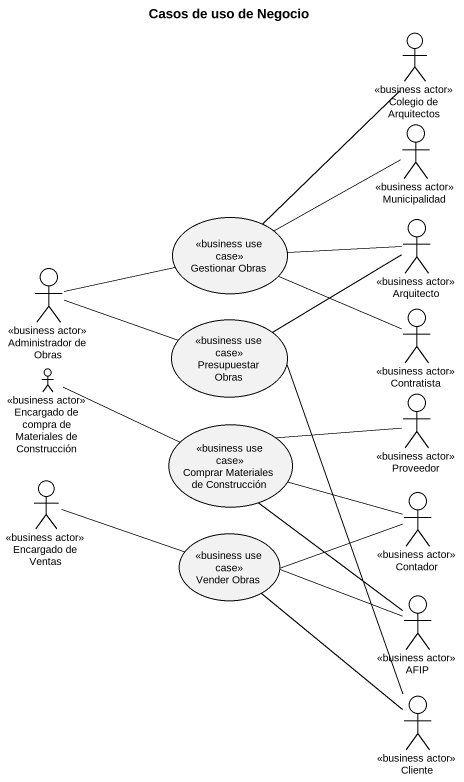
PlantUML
@startuml
title Casos de uso de Negocio
actor "Colegio de Arquitectos" as Colegio_de_Arquitectos <<business actor>>
actor Municipalidad <<business actor>>
usecase "Gestionar Obras" as Gestionar_Obras <<business use case>>
actor Arquitecto <<business actor>>
actor "Administrador de Obras" as Administrador_de_Obras <<business actor>>
usecase "Presupuestar Obras" as Presupuestar_Obras <<business use case>>
actor Contratista <<business actor>>
actor "Encargado de compra de Materiales de Construcción" as Encargado_de_compra_de <<business actor>>
usecase "Comprar Materiales de Construcción" as Comprar_Materiales_de <<business use case>>
actor Proveedor <<business actor>>
actor "Encargado de Ventas" as Encargado_de_Ventas <<business actor>>
actor Contador <<business actor>>
usecase "Vender Obras" as Vender_Obras <<business use case>>
actor AFIP <<business actor>>
actor Cliente <<business actor>>
Colegio_de_Arquitectos -- Gestionar_Obras
Municipalidad -left- Gestionar_Obras
Gestionar_Obras -right- Contratista
Arquitecto -left- Gestionar_Obras
Arquitecto -left- Presupuestar_Obras
Administrador_de_Obras -right- Gestionar_Obras
Administrador_de_Obras -right- Presupuestar_Obras
Presupuestar_Obras -- Cliente
Encargado_de_compra_de -right- Comprar_Materiales_de
Proveedor -left- Comprar_Materiales_de
Encargado_de_Ventas -right- Vender_Obras
Contador -left- Comprar_Materiales_de
Contador -left- Vender_Obras
AFIP -up- Comprar_Materiales_de
AFIP -left- Vender_Obras
Cliente -up- Vender_Obras
@enduml
